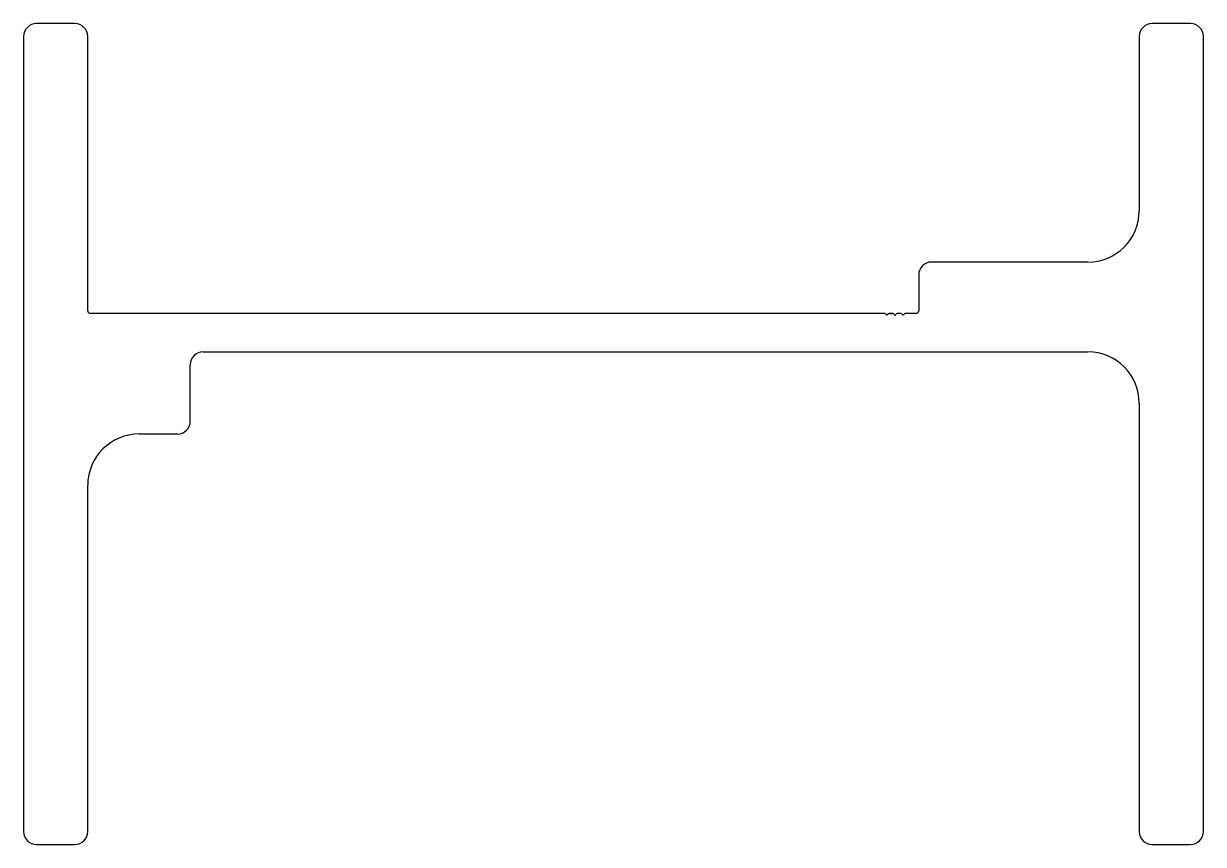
# Model space of a CAD drawing. Extents: x -69 to 77, y 3 to 105.
import ezdxf

# ---------------------------------------------------------------- set-up
doc = ezdxf.new("R2010")
doc.units = 0
doc.layers.add('MAIN-OBJECT', color=4, linetype='CONTINUOUS')

msp = doc.modelspace()

# ---------------------------------------------------------------- linework, layer by layer
at = {"layer": 'MAIN-OBJECT', "color": 7}
for p, q in [((-62.63, 104.51), (-67.39, 104.51)), ((75.48, 104.51), (70.72, 104.51)), ((-68.98, 102.92), (-68.98, 4.49)), ((-61.04, 68.95), (-61.04, 102.92)), ((69.13, 102.92), (69.13, 81.34)), ((77.07, 4.49), (77.07, 102.92)), ((62.78, 74.99), (43.42, 74.99)), ((41.83, 73.4), (41.83, 68.95)), ((36.79, 68.64), (-60.74, 68.64)), ((37.54, 68.64), (36.79, 68.64)), ((37.54, 68.64), (37.54, 68.64)), ((37.89, 68.4), (37.72, 68.57)), ((38.07, 68.57), (37.9, 68.4)), ((38.54, 68.64), (38.25, 68.64)), ((38.25, 68.64), (38.54, 68.64)), ((38.54, 68.64), (38.25, 68.64)), ((38.25, 68.64), (38.54, 68.64)), ((38.54, 68.64), (38.25, 68.64)), ((38.89, 68.4), (38.72, 68.57)), ((39.07, 68.57), (38.9, 68.4)), ((39.54, 68.64), (39.25, 68.64)), ((39.89, 68.4), (39.72, 68.57)), ((40.07, 68.57), (39.9, 68.4)), ((41.49, 68.64), (40.25, 68.64)), ((41.52, 68.64), (41.49, 68.64)), ((-46.75, 63.87), (62.78, 63.87)), ((-48.34, 55.29), (-48.34, 62.28)), ((69.13, 57.52), (69.13, 4.49)), ((-54.69, 53.71), (-49.93, 53.71)), ((-61.04, 4.49), (-61.04, 47.36)), ((-67.39, 2.91), (-62.63, 2.91)), ((70.72, 2.91), (75.48, 2.91))]:
    msp.add_line(p, q, dxfattribs=at)
for centre, radius, start, end in [((-67.39, 102.92), 1.59, 90, 180), ((-62.63, 102.92), 1.59, 0, 90), ((70.72, 102.92), 1.59, 90, 180), ((75.48, 102.92), 1.59, 0, 90), ((62.78, 81.34), 6.35, 270, 0), ((43.42, 73.4), 1.59, 90, 180), ((-60.74, 68.95), 0.305, 180, 270), ((41.52, 68.95), 0.305, 270, 0), ((37.54, 68.39), 0.25, 45, 90), ((37.89, 68.4), 0.008, 225, 315), ((38.25, 68.39), 0.25, 90, 135), ((38.54, 68.39), 0.25, 45, 90), ((38.89, 68.4), 0.008, 225, 315), ((39.25, 68.39), 0.25, 90, 135), ((39.54, 68.39), 0.25, 45, 90), ((39.89, 68.4), 0.008, 225, 315), ((40.25, 68.39), 0.25, 90, 135), ((-46.75, 62.28), 1.59, 90, 180), ((62.78, 57.52), 6.35, 360, 90), ((-49.93, 55.29), 1.59, 270, 360), ((-54.69, 47.36), 6.35, 90, 180), ((-67.39, 4.49), 1.59, 180, 270), ((-62.63, 4.49), 1.59, 270, 360), ((70.72, 4.49), 1.59, 180, 270), ((75.48, 4.49), 1.59, 270, 360)]:
    msp.add_arc(centre, radius, start, end, dxfattribs=at)

doc.saveas('drawing.dxf')
